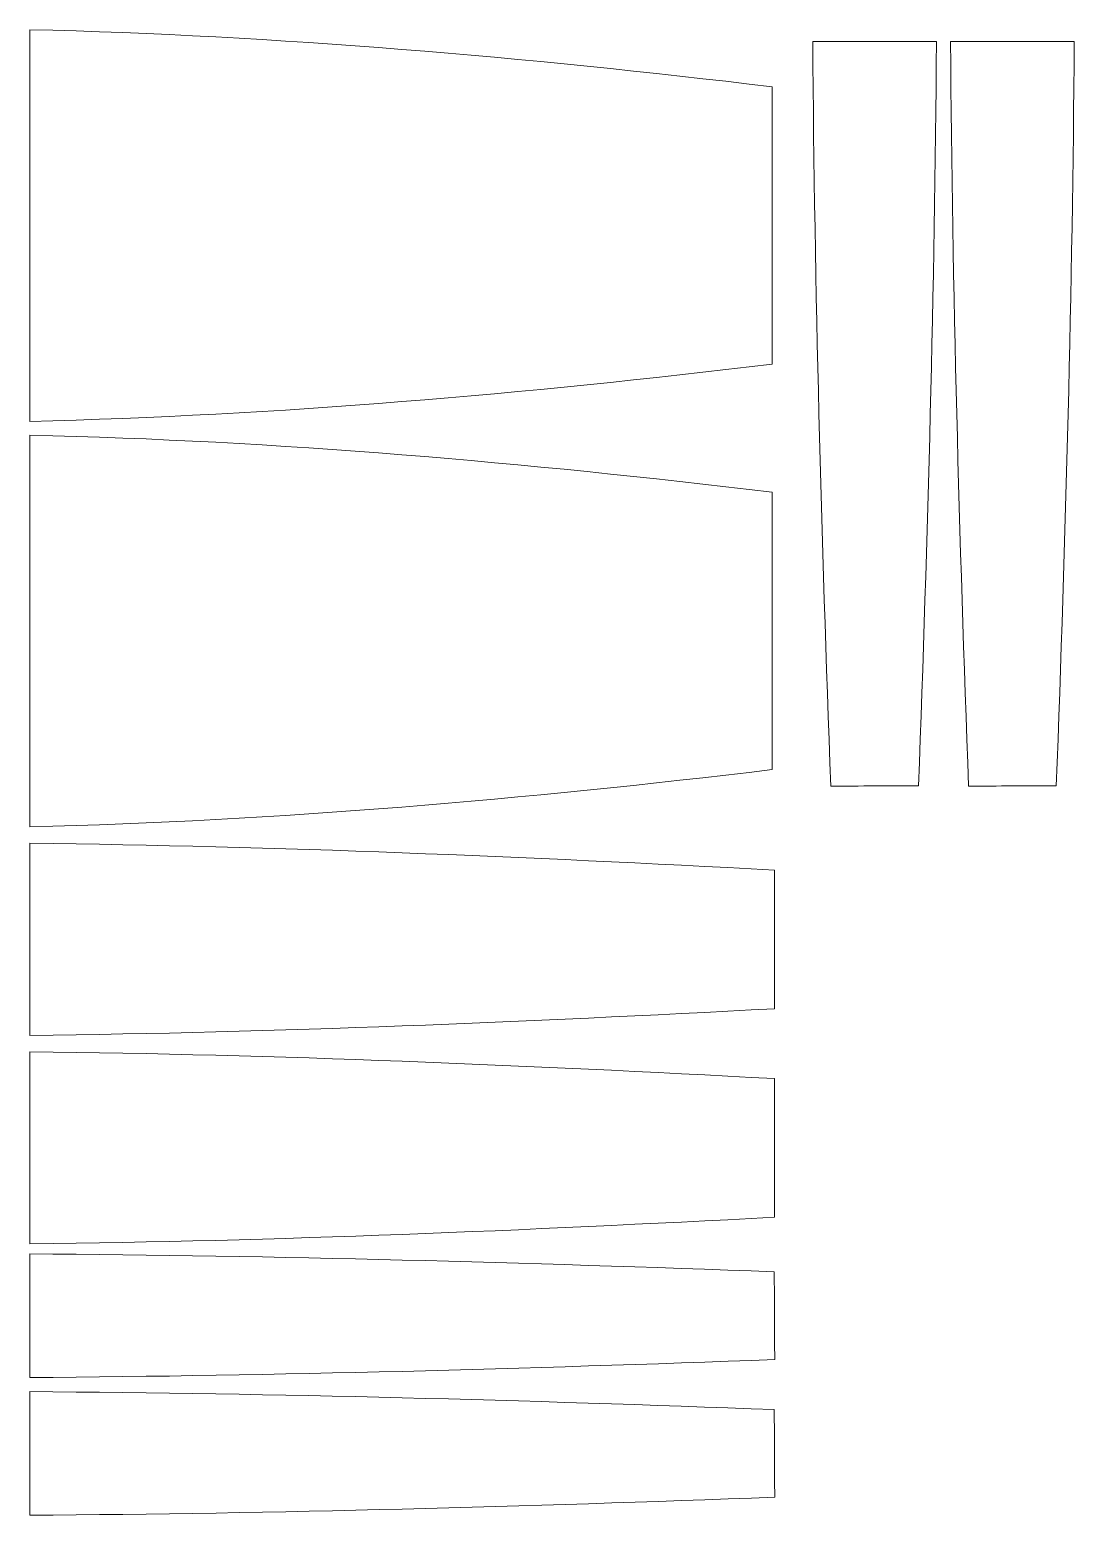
# Model space of a CAD drawing. Header units: millimetres. Extents: x -97 to 78, y -129 to 121.
import ezdxf

# ---------------------------------------------------------------- set-up
doc = ezdxf.new("R2010")
doc.units = ezdxf.units.MM
doc.header["$MEASUREMENT"] = 0
doc.layers.add('Layer 1', color=7, linetype='Continuous')

msp = doc.modelspace()

# ---------------------------------------------------------------- linework, layer by layer
at = {"layer": 'Layer 1', "color": 30, "lineweight": 5}
for points in [[(-97.4267, 55.4109), (-97.4267, 55.4109), (-97.4267, 121.2845), (-97.4267, 121.2845), (-97.4267, 121.2845), (-55.6908, 120.315), (-14.0138, 116.6422), (27.3943, 111.6901), (27.3943, 111.6901), (27.3953, 96.1324), (27.3952, 80.5761), (27.3949, 65.0198), (27.3949, 65.0198), (-14.0134, 60.0667), (-55.691, 56.3877), (-97.4267, 55.4109)], [(34.2099, 119.2966), (34.2099, 119.2966), (55.011, 119.2966), (55.011, 119.2966), (55.011, 119.2966), (54.7097, 77.561), (53.5573, 35.8311), (51.9922, -5.8723), (51.9922, -5.8723), (47.0762, -5.8977), (42.1606, -5.9229), (37.2438, -5.9474), (37.2438, -5.9474), (35.6792, 35.7802), (34.5145, 77.5358), (34.2099, 119.2966)], [(57.378, 119.2966), (57.378, 119.2966), (78.1795, 119.2966), (78.1795, 119.2966), (78.1795, 119.2966), (77.8782, 77.5606), (76.7257, 35.8302), (75.1607, -5.8721), (75.1607, -5.8721), (70.2442, -5.8975), (65.3283, -5.923), (60.412, -5.9485), (60.412, -5.9485), (58.847, 35.7797), (57.6828, 77.5358), (57.378, 119.2966)], [(-97.4267, -12.7777), (-97.4267, -12.7777), (-97.4267, 53.0948), (-97.4267, 53.0948), (-97.4267, 53.0948), (-55.6907, 52.1257), (-14.0134, 48.4528), (27.3947, 43.4999), (27.3947, 43.4999), (27.3945, 27.9436), (27.3955, 12.3877), (27.3948, -3.1692), (27.3948, -3.1692), (-14.0137, -8.1222), (-55.6907, -11.8011), (-97.4267, -12.7777)], [(-97.4267, -47.8719), (-97.4267, -47.8719), (-97.4267, -15.5575), (-97.4267, -15.5575), (-97.4267, -15.5575), (-55.6704, -16.0375), (-13.9166, -17.8331), (27.7699, -20.0705), (27.7699, -20.0705), (27.7702, -27.8442), (27.7705, -35.619), (27.7699, -43.3932), (27.7699, -43.3932), (-13.9171, -45.5929), (-55.6707, -47.3904), (-97.4267, -47.8719)], [(-97.4267, -82.9369), (-97.4267, -82.9369), (-97.4267, -50.6231), (-97.4267, -50.6231), (-97.4267, -50.6231), (-55.6705, -51.1027), (-13.9168, -52.8978), (27.7697, -55.1353), (27.7697, -55.1353), (27.7699, -62.9102), (27.7701, -70.6844), (27.7705, -78.4584), (27.7705, -78.4584), (-13.9178, -80.6584), (-55.6709, -82.4554), (-97.4267, -82.9369)], [(-97.4267, -105.4192), (-97.4267, -105.4192), (-97.4267, -84.6177), (-97.4267, -84.6177), (-97.4267, -84.6177), (-55.6907, -84.919), (-13.9603, -86.0715), (27.742, -87.6365), (27.742, -87.6365), (27.7674, -92.553), (27.7929, -97.4689), (27.8184, -102.3852), (27.8184, -102.3852), (-13.9098, -103.9502), (-55.6659, -105.1144), (-97.4267, -105.4192)], [(-97.4267, -128.5873), (-97.4267, -128.5873), (-97.4267, -107.7862), (-97.4267, -107.7862), (-97.4267, -107.7862), (-55.6911, -108.0875), (-13.9612, -109.2399), (27.7422, -110.805), (27.7422, -110.805), (27.7676, -115.721), (27.7928, -120.6366), (27.8173, -125.5534), (27.8173, -125.5534), (-13.9103, -127.118), (-55.6659, -128.2827), (-97.4267, -128.5873)]]:
    msp.add_open_spline(points, degree=3, knots=[0, 0, 0, 0, 0.25, 0.25, 0.25, 0.25, 0.5, 0.5, 0.5, 0.5, 0.75, 0.75, 0.75, 0.75, 1, 1, 1, 1], dxfattribs=at)

doc.saveas('drawing.dxf')
